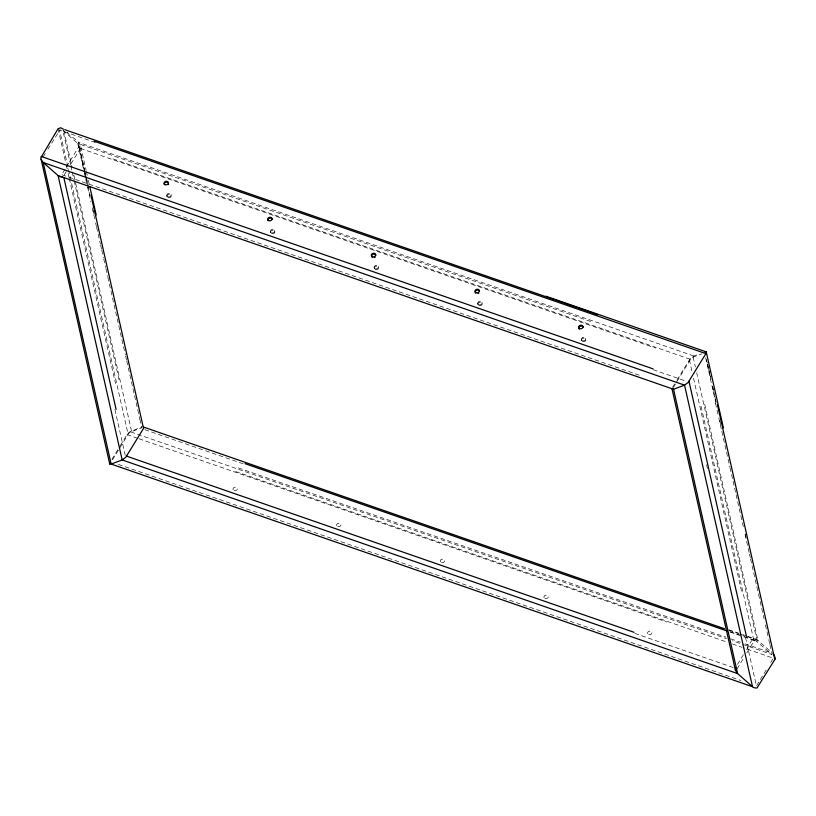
<?xml version="1.0" encoding="UTF-8"?>
<svg xmlns="http://www.w3.org/2000/svg" width="816" height="816" viewBox="0 0 816 816"><rect width="100%" height="100%" fill="white"/><g stroke="black" fill="none" stroke-linecap="round" stroke-linejoin="round"><path stroke-width="0.61" stroke-dasharray="4.08 3.06" d="M70.625 165.005L62.822 130.336L77.714 143.453L79.152 146.115L61.322 175.348M67.218 132.508C70.584 137.771 81.875 140.74 80.427 148.4L70.666 164.383M673.373 387.488L690.775 358.969L693.151 357.102L701.964 353.807M43.309 156.692L45.257 153.49M47.858 149.226L60.272 129.489M64.168 175.052L68.065 168.647M111.914 459.357L119.86 446.332M120.248 445.689L127.01 434.602L129.316 432.092L141.372 427.094M112.506 459.775L128.755 433.367L130.784 431.909L141.79 427.798L139.883 419.291M672.466 387.518L676.372 381.123M677.025 380.052L689.867 359.101L692.825 356.49L699.332 353.94M737.531 664.357L743.386 654.758M746.64 649.424C749.363 646.099 751.832 634.94 757.911 640.336L772.803 653.453M737.072 668.865L744.223 657.135M746.824 652.871L753.984 641.141L755.575 640.58L772.13 654.565L732.421 640.774M766.193 669.916L756.432 685.909L745.008 635.215M770.743 662.459L773.344 658.196L743.274 647.751M95.411 142.484L59.568 130.04L128.112 434.194M693.824 356L78.397 142.341L84.548 169.636M590.58 321.494L77.714 143.453L84.15 172.013M112.914 158.875L690.489 359.387M80.427 148.4L655.554 348.055M653.239 369.719L686.695 381.337M62.026 174.797L639.601 375.309M728.719 629.707L738.327 633.043M743.131 634.715L746.742 635.97M747.946 636.388L755.157 638.887M729.004 630.309L738.827 633.716M739.837 634.063L757.911 640.336L704.504 403.39M730.381 631.829L755.575 640.58M729.8 631.921L739.357 635.276M743.988 636.847L757.228 641.447L696.711 372.902M144.83 429.675L243.158 463.804M238.343 467.915L725.965 637.194M730.769 638.857L740.377 642.192M745.12 643.844L771.599 653.035M130.784 431.909L726.485 638.714M235.651 471.526L727.637 642.325M732.452 643.997L742.07 647.333M127.01 434.602L137.833 438.365M139.006 438.773L666.866 622.016M634.899 633.4L733.472 667.61M118.371 464.406L740.897 680.513M706.472 359.489L707.299 363.171M707.574 364.395L708.41 368.087M708.686 369.311L710.348 376.686M712.572 386.509L713.398 390.191M713.674 391.425L714.51 395.107M714.785 396.331L716.173 402.472M80.784 146.778L86.119 170.36M86.394 171.595L87.241 175.318M88.363 180.285L89.199 184.008M79.152 146.115L85.027 172.135M85.303 173.369L86.425 178.327M86.7 179.571L87.547 183.284M707.605 364.14L709.879 374.218M710.155 375.462L710.991 379.185M712.582 386.203L714.071 392.833M715.622 399.687L716.173 402.145M705.636 357.745L716.55 406.174M719.855 420.801L720.681 424.514M745.375 534.041L746.212 537.775M715.489 403.247L718.559 416.864M718.804 417.965L721.63 430.491M721.844 431.45L724.7 444.108M724.975 445.342L729.861 466.997M730.004 467.629L732.901 480.481M733.074 481.246L735.94 493.966M736.134 494.863L743.672 528.289M745.059 534.419L749.251 553.044M749.476 554.033L750.302 557.716M750.577 558.94L758.462 593.905M758.594 594.497L764.113 619.007M765.428 624.852L768.539 638.622M768.784 639.703L769.641 643.528M769.896 644.66L771.579 652.106M693.151 357.102L695.385 367.037M701.066 406.348L753.984 641.141M689.387 359.795L692.182 372.208M693.539 378.226L741.968 593.161M706.595 464.753L707.431 468.476M585.653 338.365L585.847 339.221M581.471 339.762L581.665 340.619M482.001 302.379L482.195 303.246M477.819 303.776L478.013 304.643M378.349 266.393L378.542 267.26M374.167 267.791L374.36 268.658M274.696 230.408L274.89 231.275M270.514 231.805L270.708 232.672M171.044 194.432L171.238 195.289M166.862 195.83L167.056 196.687M84.823 170.881L85.945 175.838M86.221 177.082L88.801 188.516M78.938 147.084L83.977 169.442M84.232 170.564L85.374 175.654M85.619 176.746L87.292 184.161M87.567 185.395L89.852 195.534M93.136 210.11L93.973 213.812M84.436 173.257L85.547 178.225M85.833 179.459L87.302 185.987M87.577 187.201L90.872 201.807M92.228 207.856L95.35 221.677M95.625 222.921L96.461 226.644M96.614 227.297L100.45 244.31M100.664 245.269L101.541 249.166M101.786 250.237L103.459 257.683M103.734 258.886L105.652 267.393M105.927 268.607L107.661 276.308M107.834 277.114L125.368 354.889M125.644 356.102L126.46 359.744M126.735 360.958L139.832 419.098M63.77 130.458L72.165 167.698M73.838 175.144L75.521 182.59M75.653 183.172L131.458 430.807M70.91 166.24L71.747 169.952M72.216 172.023L73.981 179.857M74.144 180.601L119.452 381.653M58.079 128.724L65.923 163.537M66.208 164.781L67.045 168.514M68.167 173.482L69.003 177.215M69.289 178.459L115.525 383.622M114.934 409.601L125.246 455.318M582.267 340.609A2.213 1.775 -12.7 0 0 585.735 339.079A2.213 1.775 -12.7 0 0 582.665 337.498A2.213 1.775 -12.7 0 0 582.267 340.609M478.615 304.623A2.213 1.775 -12.7 0 0 482.083 303.093A2.213 1.775 -12.7 0 0 479.012 301.512A2.213 1.775 -12.7 0 0 478.615 304.623M374.962 268.637A2.213 1.775 -12.7 0 0 378.43 267.107A2.213 1.775 -12.7 0 0 375.36 265.537A2.213 1.775 -12.7 0 0 374.962 268.637M271.31 232.662A2.213 1.775 -12.7 0 0 274.778 231.122A2.213 1.775 -12.7 0 0 271.708 229.551A2.213 1.775 -12.7 0 0 271.31 232.662M167.657 196.676A2.213 1.775 -12.7 0 0 171.125 195.146A2.213 1.775 -12.7 0 0 168.055 193.565A2.213 1.775 -12.7 0 0 167.657 196.676M582.461 341.476A2.213 1.775 -12.7 0 0 585.929 339.935A2.213 1.775 -12.7 0 0 582.859 338.365A2.213 1.775 -12.7 0 0 582.461 341.476M478.808 305.49A2.213 1.775 -12.7 0 0 482.276 303.96A2.213 1.775 -12.7 0 0 479.206 302.379A2.213 1.775 -12.7 0 0 478.808 305.49M375.156 269.504A2.213 1.775 -12.7 0 0 378.624 267.974A2.213 1.775 -12.7 0 0 375.554 266.393A2.213 1.775 -12.7 0 0 375.156 269.504M271.504 233.519A2.213 1.775 -12.7 0 0 274.972 231.989A2.213 1.775 -12.7 0 0 271.901 230.408A2.213 1.775 -12.7 0 0 271.504 233.519M167.851 197.533A2.213 1.775 -12.7 0 0 171.319 196.003A2.213 1.775 -12.7 0 0 168.249 194.422A2.213 1.775 -12.7 0 0 167.851 197.533M441.415 562.561A2.213 1.775 -12.7 0 0 444.659 560.704A2.213 1.775 -12.7 0 0 441.334 559.48A2.213 1.775 -12.7 0 0 441.415 562.561M337.763 526.575A2.213 1.775 -12.7 0 0 341.006 524.719A2.213 1.775 -12.7 0 0 337.681 523.495A2.213 1.775 -12.7 0 0 337.763 526.575M234.11 490.6A2.213 1.775 -12.7 0 0 237.354 488.733A2.213 1.775 -12.7 0 0 234.029 487.509A2.213 1.775 -12.7 0 0 234.11 490.6M545.068 598.546A2.213 1.775 -12.7 0 0 548.311 596.69A2.213 1.775 -12.7 0 0 544.986 595.456A2.213 1.775 -12.7 0 0 545.068 598.546M648.72 634.532A2.213 1.775 -12.7 0 0 651.964 632.675A2.213 1.775 -12.7 0 0 648.638 631.441A2.213 1.775 -12.7 0 0 648.72 634.532"/><path stroke-width="1.22" d="M545.833 296.177L706.207 351.859L705.901 353.624L688.072 382.551L684.542 385.142L673.537 389.263L672.639 389.446L672.017 388.549M109.803 462.886L109.711 463.988L111.16 464.069L122.176 459.949L125.705 457.358L143.534 428.431L144.004 427.278L143.279 426.503M672.078 389.181L735.471 670.466L737.613 673.598L752.505 686.715L754.004 687.735L756.922 688.061L774.843 659.501L775.2 657.89L773.935 654.687M63.495 129.234L60.741 127.775L58.079 128.724L40.8 157.845L109.711 463.988M735.573 667.549L735.471 670.466M704.84 351.88L706.207 351.859M62.516 176.95L59.588 176.623L58.099 175.603L43.197 162.496L41.065 159.365M64.699 129.642L597.955 314.772M94.064 141.219L705.901 353.624M41.167 156.437L653.004 368.842M144.86 427.513L724.506 628.748M245.024 463.661L727.24 631.064M126.623 456.144L634.083 632.318M706.37 352.471L723.384 427.798M89.76 186.487L96.206 215.036M717.397 404.603L774.843 659.501M688.99 381.337L746.436 636.245M90.943 195.065L143.534 428.431M63.791 177.337L116.107 409.479M579.37 329.154A2.213 1.775 -12.7 0 1 579.962 326.38A2.213 1.775 -12.7 0 1 583.124 327.165M478.819 293.117A2.213 1.775 -12.7 0 1 478.043 293.525M475.718 293.179A2.213 1.775 -12.7 0 1 476.309 290.404A2.213 1.775 -12.7 0 1 479.471 291.179M375.166 257.132A2.213 1.775 -12.7 0 1 374.391 257.55M372.718 257.56A2.213 1.775 -12.7 0 1 372.32 254.633A2.213 1.775 -12.7 0 1 375.819 255.194M267.985 220.606A2.213 1.775 -12.7 0 1 269.423 218.26A2.213 1.775 -12.7 0 1 272.167 219.208M168.606 183.937A2.213 1.775 -12.7 0 1 168.371 184.6M164.332 184.62A2.213 1.775 -12.7 0 1 165.77 182.274A2.213 1.775 -12.7 0 1 168.514 183.223M684.542 385.142L43.197 162.496L111.16 464.069L752.505 686.715L684.542 385.142M673.537 389.263L58.099 175.603L122.176 459.949L737.613 673.598L673.537 389.263M579.554 328.542A2.213 1.775 -12.7 0 0 583.022 327.012A2.213 1.775 -12.7 0 0 579.952 325.441A2.213 1.775 -12.7 0 0 579.554 328.542M475.901 292.567A2.213 1.775 -12.7 0 0 479.369 291.026A2.213 1.775 -12.7 0 0 476.299 289.456A2.213 1.775 -12.7 0 0 475.901 292.567M372.249 256.581A2.213 1.775 -12.7 0 0 375.717 255.051A2.213 1.775 -12.7 0 0 372.647 253.47A2.213 1.775 -12.7 0 0 372.249 256.581M268.597 220.595A2.213 1.775 -12.7 0 0 272.065 219.065A2.213 1.775 -12.7 0 0 268.994 217.484A2.213 1.775 -12.7 0 0 268.597 220.595M164.944 184.61A2.213 1.775 -12.7 0 0 168.412 183.08A2.213 1.775 -12.7 0 0 165.342 181.499A2.213 1.775 -12.7 0 0 164.944 184.61"/></g></svg>
